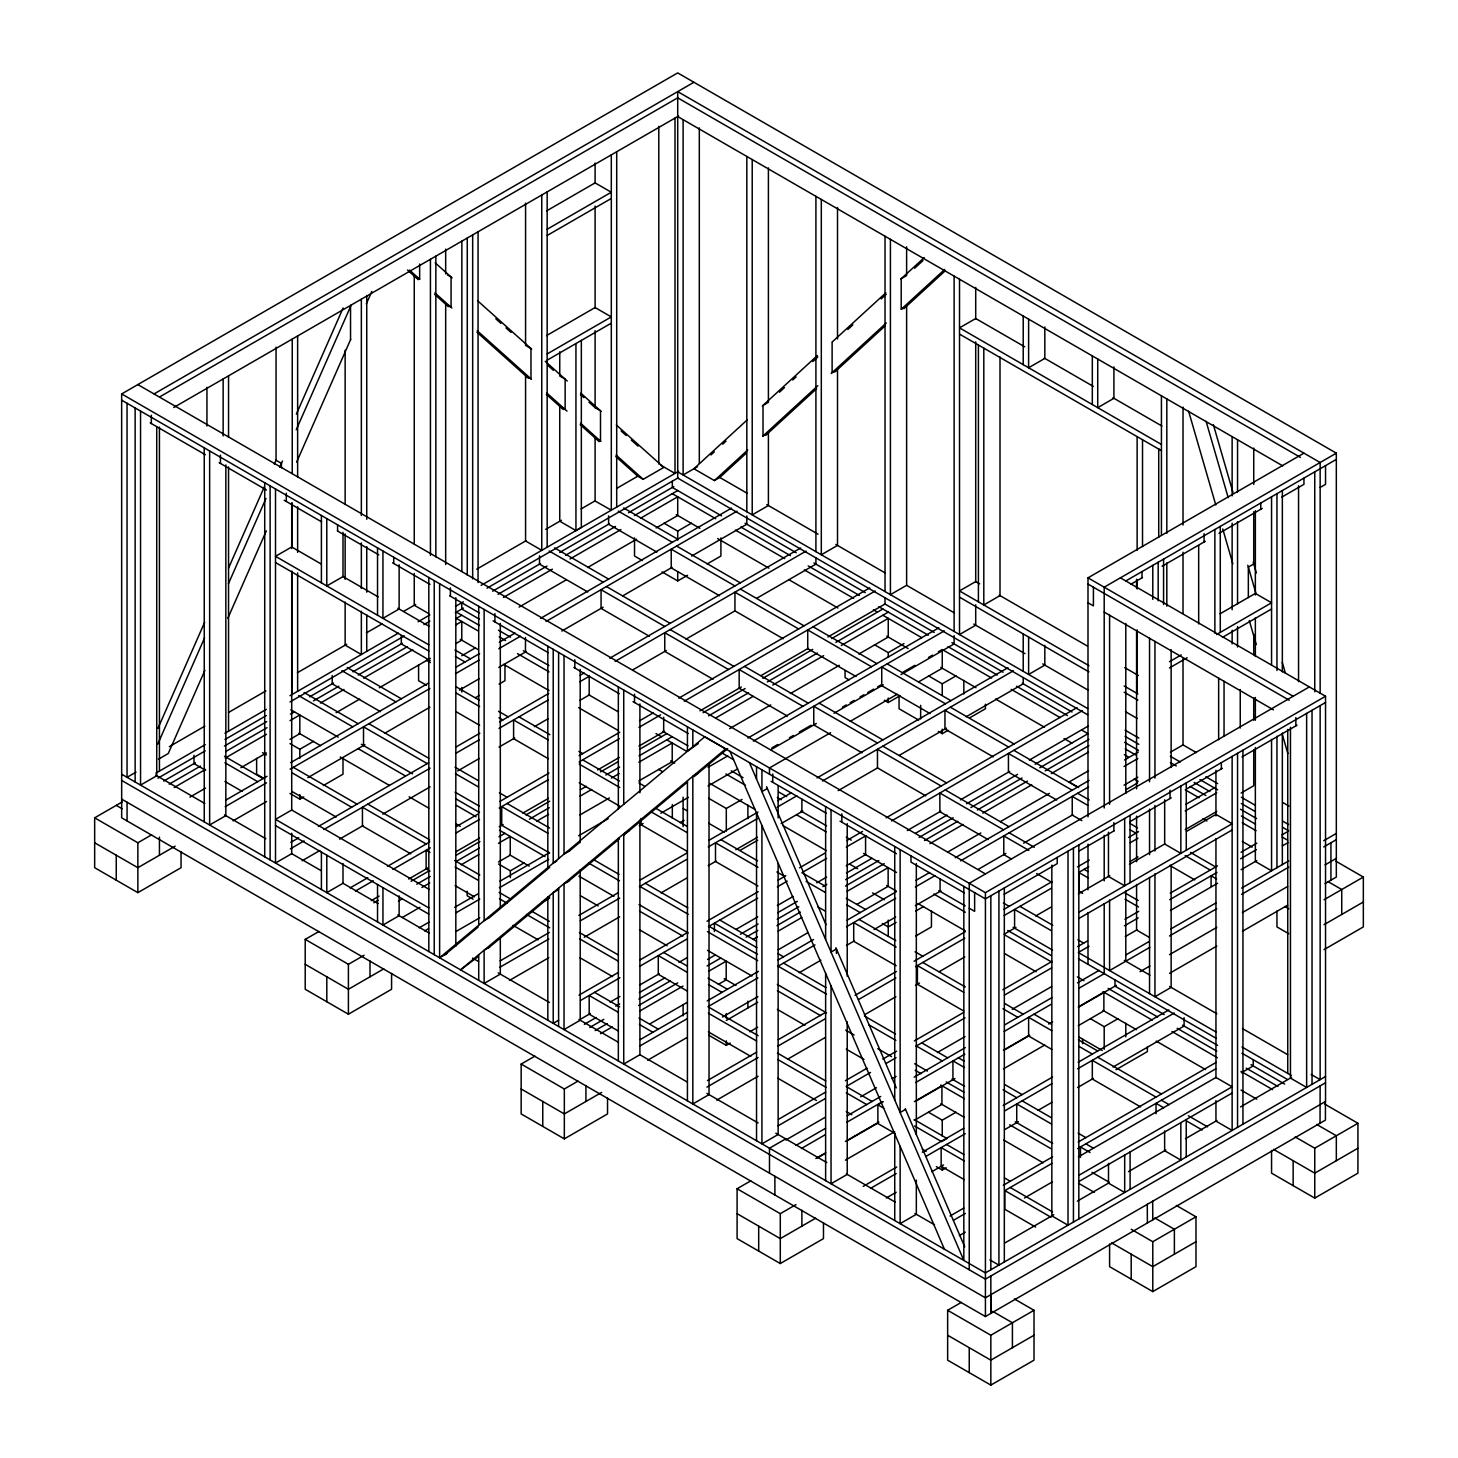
<?xml version="1.0" encoding="UTF-8"?>
<svg xmlns="http://www.w3.org/2000/svg" width="1458" height="1458" viewBox="0 0 1458 1458"><rect width="100%" height="100%" fill="white"/><g stroke="black" fill="none" stroke-linecap="round" stroke-linejoin="round"><path stroke-width="1.5" d="M157.92 728.417L204.667 622.274M228.505 568.164L264.262 486.99M274.341 464.1L276.182 459.944M296.357 414.145L343.104 308.002M157.81 744.036L204.576 637.875M228.414 583.765L265.994 498.436M279.754 467.216L282.506 460.965M296.247 429.746L351.269 304.868M204.922 670.279L168.253 753.531L158.448 759.181M227.831 618.247L266.34 530.821M296.612 462.131L350.704 339.349M366.286 303.957L371.79 291.472M747.316 419.795L693.917 468.747L714.384 480.575L719.778 477.459L746.478 452.982M762.334 406.017L817.409 355.533M832.427 341.773L885.844 292.803M900.862 279.043L924.226 257.629M710.994 454.932L714.329 451.871M722.676 444.216L726.011 441.154M779.429 392.202L784.422 387.609M792.769 379.955L796.104 376.893M812.799 361.602L817.81 357.01M847.845 329.472L852.857 324.879M881.233 298.872L886.227 294.279M914.603 268.272L922.95 260.618M714.384 480.575L747.754 449.975M762.771 436.197L817.847 385.714M831.206 373.467L886.282 322.983M901.299 309.224L944.693 269.438M765.705 435.341L816.571 388.721M834.814 372.009L885.006 325.991M903.905 308.659L945.094 270.915M698.236 743.598L687.429 751.235L687.429 726.813M445.018 954.662L478.169 927.033M488.63 918.321L549.666 867.437M568.857 851.454L579.318 842.724M478.169 956.557L460.546 969.862L725.701 748.865L704.743 736.819L439.623 957.778L439.623 583.747M488.63 947.846L549.684 896.962M566.725 882.746L619.45 838.806M623.732 835.234L687.483 782.108M694.172 776.531L727.615 748.665M1325.431 1101.41L1325.431 1120.109L985.426 1316.538L121.67 817.829L121.652 393.933L677.697 72.9L1336.33 453.165L1336.33 877.06L1325.03 883.584M154.038 393.933L693.917 82.268M159.943 396.758L678.134 97.577M173.739 407.493L678.59 116.02M546.513 210.936L595.101 182.888L611.303 192.237L547.169 229.252M547.169 235.485L611.303 198.47M546.513 335.613L595.101 307.547L611.303 316.915L547.169 353.929M547.169 360.162L611.303 323.147M169.365 746.642L204.831 726.157M228.469 712.506L265.903 690.91M297.432 672.703L346.694 644.272M366.395 632.881L382.16 623.787M403.83 611.266L415.658 604.45M476.73 569.185L525.992 540.754M545.693 529.382L561.458 520.269M581.159 508.897L594.955 500.932L611.303 510.191L611.303 154.876M616.625 488.43L638.294 475.909M136.05 772.12L127.046 777.314L127.046 403.283M615.768 456.5L637.784 476.201L643.178 479.317L663.773 467.435L616.351 424.989M559.744 351.815L559.744 376.018L565.139 379.135L565.139 409.443L559.744 406.326L559.744 521.217L575.946 530.566L581.341 527.45L581.341 340.443M155.842 773.159L205.268 744.619M224.933 733.265L266.34 709.353M289.996 695.703L398.344 633.136M418.063 621.764L429.873 614.93M481.104 585.369L678.59 471.335M157.974 778.153L205.268 750.852M224.969 739.479L266.34 715.586M289.996 701.936L404.267 635.961M423.968 624.589L429.873 621.163M455.497 606.382L463.371 601.826M487.008 588.175L678.134 477.841M697.507 466.669L683.109 474.98L683.109 119.665M181.047 851.837L181.047 867.71L137.854 892.642L94.661 867.71L94.661 817.829L122.162 801.973M163.77 781.051L195.445 762.771M224.441 746.04L266.686 721.637M309.625 696.851L333.554 683.037M352.927 671.846L402.39 643.288M455.279 612.761L463.352 608.095M492.676 591.164L540.481 563.572M559.708 552.454L609.353 523.805M628.507 512.742L673.778 486.608M169.164 784.167L200.475 766.106M225.698 751.526L267.014 727.688M290.488 714.128L294.425 711.869M313.47 700.861L338.839 686.208M358.212 675.036L407.292 646.696M455.917 618.629L461.767 615.24M498.035 594.317L546.987 566.05M565.558 555.316L615.531 526.466M634.43 515.567L677.715 490.562M174.176 787.52L205.578 769.387M225.225 758.051L266.45 734.249M289.996 720.653L299.819 714.985L299.819 733.684L289.996 739.352M320.432 703.084L343.979 689.488M363.607 678.152L412.687 649.812M455.88 624.881L461.767 621.472L461.767 640.171L455.88 643.579M503.429 597.434L552.382 569.167M570.005 558.979L620.926 529.582M640.499 518.283L677.715 496.795L677.715 515.512L656.173 527.942M189.886 797.143L205.578 788.085M240.916 767.692L266.45 752.948M336.124 712.707L359.689 699.111M379.317 687.775L430.365 658.305M519.084 607.093L566.087 579.956M587.629 567.508L636.581 539.241M94.661 817.829L137.854 842.779L151.596 834.833M289.996 743.598L299.819 749.266L313.561 741.338M461.767 655.754L475.508 647.826M663.973 523.149L677.715 531.095L691.457 523.149M225.68 800.169L267.033 776.294M290.652 762.662L428.433 683.109M455.989 667.199L479.609 653.567M499.292 642.194L515.057 633.1M540.645 618.338L731.57 508.095M225.188 806.693L266.522 782.818M290.142 769.186L429.891 688.504M455.479 673.724L479.117 660.091M498.8 648.719L520.451 636.217M546.039 621.454L736.964 511.211M175.16 846.169L137.854 867.71L94.661 842.779M233.061 820.854L266.522 801.536M307.857 777.661L364.937 744.71M384.62 733.338L429.891 707.203M459.434 690.163L479.117 678.79M498.8 667.418L526.356 651.507M561.786 631.059L603.12 607.184M622.803 595.83L672.01 567.417M691.693 556.045L746.824 524.224L746.824 515.913M289.996 793.462L299.819 799.13L303.738 796.87M323.366 785.534L342.994 774.198L342.994 758.342M475.508 697.689L479.445 695.43M499.073 684.094L504.96 680.704L504.96 664.83M662.005 571.882L677.715 580.958L687.538 575.29M707.166 563.954L720.908 556.027L720.908 537.893M290.853 842.341L298.726 837.785M318.409 826.431L428.652 762.789M456.208 746.879L479.828 733.228M499.511 721.874L548.718 693.461M580.211 675.273L584.148 672.995M609.736 658.232L800.679 547.989M290.342 848.866L304.121 840.901M323.804 829.547L430.11 768.166M455.698 753.403L479.317 739.753M499.001 728.399L548.208 699.986M579.701 681.797L589.542 676.111M615.13 661.349L806.074 551.106M302.152 860.749L319.867 850.506M339.55 839.152L363.17 825.52M382.871 814.147L430.11 786.864M457.666 770.954L479.317 758.47M499.001 747.097L514.747 738.003M534.43 726.649L548.208 718.685M579.701 700.496L589.542 694.828M632.845 669.823L666.324 650.505M686.007 639.133L735.215 610.72M756.866 598.217L815.915 564.118L815.915 557.885M350.12 887.904L367.835 877.68M387.518 866.325L429.746 841.94M456.409 826.54L478.06 814.038M499.711 801.536L548.919 773.123M579.099 755.7L619.796 732.226M639.479 720.853L653.257 712.889M678.845 698.127L869.77 587.884M355.515 891.02L373.23 880.796M392.913 869.442L430.31 847.845M455.898 833.065L479.518 819.432M499.201 808.06L548.408 779.647M579.099 761.933L619.286 738.75M638.969 727.378L660.62 714.876M684.239 701.243L875.183 591M371.261 900.643L379.135 896.087M408.659 879.046L428.342 867.674M455.898 851.764L479.518 838.131M499.201 826.777L503.138 824.499M522.821 813.127L548.408 798.364M597.634 769.952L619.286 757.449M638.969 746.077L664.556 731.315M699.986 710.848L741.32 686.991M761.003 675.619L808.242 648.336M827.925 636.982L885.024 604.013L885.024 597.78M391.582 973.397L391.582 989.271L348.407 1014.203L305.214 989.271L305.214 939.389L318.956 931.462M373.813 902.775L378.114 900.297M411.12 881.252L428.998 870.918M456.263 855.172L479.882 841.539M525.955 814.949L549.739 801.207M600.459 771.92L618.228 761.677M639.497 749.394L666.816 733.611M703.066 712.689L745.111 688.541M762.826 678.316L812.726 649.375M831.698 638.549L882.855 609.007M416.788 884.204L430.256 876.422M455.771 861.696L479.409 848.046M498.964 836.764L504.851 833.356M529.4 819.196L549.283 807.714M580.43 789.726L586.353 786.299M605.872 775.036L619.686 767.054M639.041 755.882L672.211 736.746M708.57 715.86L748.555 692.787M767.327 681.943L817.428 653.02M835.853 642.377L888.25 612.123M398.362 901.08L402.28 898.821M421.909 887.485L429.764 882.947M461.165 864.813L478.844 854.607M498.472 843.271L510.245 836.473L510.245 855.172L498.472 861.97M536.744 821.182L548.536 814.366M579.938 796.232L591.711 789.434M611.358 778.098L619.194 773.578M638.841 762.242L672.211 742.979L672.211 761.677L638.841 780.941M715.933 717.846L753.13 696.377M772.722 685.06L823.642 655.663M841.266 645.493L888.25 618.356L888.25 637.055L858.89 654.022M402.28 917.519L419.94 907.313M579.938 814.949L609.389 797.945M729.638 728.635L770.753 704.907M790.345 693.589L839.298 665.322M305.214 939.389L348.407 964.321L364.099 955.263M498.581 864.029L510.355 870.827L524.096 862.881M874.508 644.709L888.25 652.637L903.96 643.579M419.211 927.798L429.053 922.13M454.641 907.35L478.26 893.718M499.912 881.215L549.137 852.802M578.662 835.762L608.186 818.703M747.936 738.021L938.879 627.778M424.606 930.933L428.543 928.655M456.099 912.744L479.737 899.112M499.42 887.74L548.627 859.327M698.236 773.159L692.823 776.276L692.823 1103.961L709.025 1094.612L709.025 764.338M708.059 767.273L727.742 755.9M753.349 741.138L944.274 630.895M569.422 850.98L564.027 854.096L564.027 655.571M556.828 861.022L553.22 863.1L553.22 649.339M383.746 968.859L348.407 989.271L305.214 964.321M771.865 747.899L777.752 744.491M789.489 737.712L793.407 735.452M799.294 732.062L811.031 725.282M842.378 707.185L846.278 704.925M850.196 702.665L854.115 700.405M860.001 697.015L863.92 694.755M867.82 692.495L873.707 689.105M877.625 686.846L881.543 684.586M903.085 672.138L914.822 665.358M928.527 657.449L932.446 655.189M938.332 651.781L942.251 649.521L942.251 668.238L918.74 681.797M629.127 830.75L623.732 833.867L623.732 1064.067L639.916 1054.717L687.21 1082.018M456.099 931.443L479.737 917.811M639.169 825.757L643.106 823.478M660.82 813.254L688.376 797.344M708.059 785.971L737.584 768.931M771.063 749.612L816.334 723.478M834.049 713.235L883.256 684.823M900.971 674.598L954.115 643.926L954.115 635.597M487.719 918.613L484.129 920.691L484.129 609.444M1087.996 816.881L1087.996 577.842L1303.944 453.165M569.422 880.504L564.027 883.621L564.027 1029.585L580.211 1020.235L580.211 869.916M441.428 956.74L446.822 953.623M558.614 889.508L553.22 892.624L553.22 1023.352L558.614 1020.235M830.623 732.681L769.478 767.947L769.496 774.198M850.196 721.364L897.199 694.227M541.775 902.557L549.63 898.019M680.175 822.658L684.094 820.38M884.332 700.241L888.25 702.519L900.042 695.721M1336.33 453.165L1104.198 587.191L1104.198 808.005M708.624 798.291L726.303 808.479L742.013 799.421M928.509 675.874L942.251 683.82L955.992 675.874M489.524 947.099L484.129 950.215L484.129 983.457L500.313 974.108L500.313 937.676M1125.795 580.958L1336.33 459.398M767.327 788.505L761.933 791.621L761.933 769.824M1130.697 584.348L1142.489 577.55M1162.117 566.214L1205.292 541.283M1219.034 533.355L1262.227 508.423M1281.855 497.087L1303.452 484.621M500.13 960.877L549.338 932.464M578.862 915.424L618.228 892.697M639.88 880.195L687.119 852.912M708.788 840.428L757.996 812.015M777.679 800.642L791.457 792.696M817.045 777.916L1007.988 667.673M1320.146 487.446L1325.541 484.329L1325.541 465.631M499.62 967.401L548.828 939.007M580.32 920.818L619.686 898.092M639.369 886.719L686.627 859.455M708.278 846.952L757.486 818.539M777.169 807.167L796.852 795.813M822.44 781.032L1013.383 670.789M509.462 980.432L548.828 957.706M584.257 937.239L619.686 916.79M661.039 892.916L686.627 878.153M708.278 865.651L716.151 861.095M735.834 849.741L757.486 837.238M781.105 823.606L802.757 811.104M838.186 790.637L877.552 767.91L925.721 795.831M899.203 755.408L946.461 728.143M966.144 716.771L1023.224 683.82L1023.224 677.587M740.044 850.415L757.704 840.227M938.314 731.424L942.251 733.684L948.137 730.276M969.734 717.81L985.426 708.752L985.426 704.214M1220.018 613.818L1255.356 593.424L1271.558 602.774L1216.592 634.503M579.063 995.103L618.447 972.377M640.098 959.874L687.338 932.591M707.021 921.219L758.196 891.676M777.879 880.322L785.753 875.766M799.531 867.82L825.119 853.039M846.77 840.537L862.516 831.443M886.136 817.81L1077.079 707.567M580.539 1000.48L619.905 977.753M639.588 966.399L686.827 939.116M708.479 926.614L757.686 898.201M777.369 886.847L787.211 881.161M802.957 872.066L826.577 858.434M846.278 847.062L865.961 835.707M891.549 820.927L1082.474 710.684M1169.48 661.713L1181.253 654.915M1169.48 667.946L1187.14 657.74M1222.478 637.346L1271.558 609.007M580.539 1019.197L590.381 1013.51M610.064 1002.138L619.905 996.452M639.588 985.098L659.271 973.725M678.954 962.371L686.827 957.815M736.035 929.402L757.686 916.9M777.369 905.546L793.116 896.451M816.735 882.819L826.577 877.133M846.278 865.76L865.961 854.406M907.295 830.531L940.756 811.213M960.439 799.859L1009.647 771.446M1029.33 760.074L1088.379 725.975M584.366 1024.336L596.14 1017.538M615.768 1006.202L619.686 1003.942M639.333 992.606L664.848 977.862M740.427 934.232L758.087 924.026M777.715 912.69L797.362 901.354M822.877 886.628L826.795 884.368M846.442 873.032L871.957 858.288M915.679 833.174L947.007 815.095M966.581 803.777L1017.502 774.38M1035.125 764.211L1087.996 733.684M607.53 1098.074L607.53 1113.93L564.337 1138.862L521.162 1113.93L521.162 1064.067L534.904 1056.139M589.761 1027.453L603.849 1019.324M638.841 999.113L670.388 980.906M707.549 959.455L715.404 954.917M746.168 937.148L757.868 930.386M777.242 919.214L798.838 906.73M845.676 879.703L878.846 860.548M919.105 837.421L953.186 817.756M970.9 807.532L1022.058 777.989M1039.773 767.765L1088.962 739.37M595.156 1030.569L607.293 1023.571M638.604 1005.491L677.733 982.892M707.057 965.961L720.799 958.034M753.185 939.335L757.413 936.893M776.932 925.63L800.333 912.107M845.458 886.063L884.241 863.665M924.5 840.537L957.797 821.31M977.37 810.01L1027.453 781.105M1045.167 770.881L1088.998 745.567M600.55 1033.686L612.324 1026.888M639.807 1011.014L683 986.082M708.533 971.356L726.193 961.15L726.193 979.849L718.338 984.387M778.207 931.115L801.772 917.519M846.916 891.439L888.141 867.638L888.141 886.336L856.739 904.47M929.894 843.653L963.191 824.426M982.765 813.127L1031.735 784.86M1051.309 773.542L1088.525 752.073M649.63 1024.045L686.937 1002.521M778.207 949.814L807.659 932.81M947.518 852.183L980.815 832.955M1000.388 821.656L1049.359 793.389M1068.933 782.071L1088.525 770.772M640.299 1039.536L687.538 1012.271M707.221 1000.899L758.397 971.356M778.08 959.984L813.528 939.535M846.989 920.217L896.196 891.804M915.879 880.432L929.657 872.485M955.245 857.705L1089.108 780.431M1124.537 759.964L1138.315 752.018M521.162 1064.067L564.337 1088.998L578.079 1081.071M639.789 1046.06L687.028 1018.796M708.679 1006.293L757.905 977.881M777.588 966.508L814.986 944.912M846.478 926.741L895.686 898.328M915.369 886.956L935.052 875.602M960.64 860.821L1088.597 786.956M1124.027 766.489L1137.805 758.543M1170.428 752.182L1183.021 744.91L1183.021 658.761M647.662 1060.221L687.028 1037.495M722.457 1017.028L757.905 996.579M799.239 972.705L820.89 960.202M846.478 945.44L854.352 940.884M874.035 929.53L895.686 917.027M915.369 905.655L940.957 890.893M978.354 869.296L1005.911 853.386M1023.625 843.161L1072.851 814.749M1124.027 785.188L1137.805 777.242M601.644 1092.407L564.337 1113.93L521.162 1088.998M726.303 1020.436L757.704 1002.302M896.105 922.385L888.25 926.923L882.363 923.534M915.733 911.05L923.588 906.53M1125.795 789.78L1137.568 782.982M1309.339 686.918L969.242 883.293L969.242 1269.772M121.652 393.933L985.426 892.642L1325.541 696.268L1325.541 1101.464L985.426 1297.82L121.67 799.13M708.624 1035.162L726.303 1045.368L730.221 1043.108M749.849 1031.772L757.704 1027.234M915.733 936L931.443 926.923L931.443 911.068M1325.541 702.501L985.426 898.875L121.652 400.166M1004.125 894.319L1057.196 863.665L1057.232 857.413M1078.829 851.18L1114.222 830.75M1129.95 821.674L1171.23 797.836M1186.958 788.76L1222.351 768.33M1241.997 756.975L1297.055 725.191M707.44 1080.578L756.647 1052.166M778.299 1039.663L825.538 1012.381M855.062 995.34L896.397 971.465M914.111 961.241L965.287 931.698M1003.778 909.464L1051.911 881.689M1077.498 866.909L1089.308 860.092M1128.674 837.366L1138.516 831.68M1185.755 804.415L1215.279 787.356M706.93 1087.103L758.105 1057.542M777.788 1046.188L825.028 1018.905M858.489 999.587L895.886 977.99M915.569 966.636L964.795 938.223M1004.161 915.496L1051.4 888.214M1082.583 893.371L1078.72 891.148L1078.72 872.449L1088.798 866.617M1130.132 842.76L1138.005 838.204M1185.245 810.94L1216.756 792.751M1241.141 793.006L1253.734 785.734L1253.734 749.612M716.771 1100.116L758.105 1076.241M787.63 1059.201L825.028 1037.604M864.394 1014.877L895.886 996.689M915.569 985.335L919.506 983.056M939.207 971.702L964.795 956.922M1004.161 934.195L1015.971 927.379M1035.654 916.007L1051.4 906.912M1130.132 861.459L1138.005 856.921M1185.245 829.638L1216.756 811.45M1078.355 893.845L1109.811 875.693M1129.458 864.339L1164.851 843.909M1186.466 831.424L1215.954 814.402L1232.138 823.752L1078.829 912.271M1078.829 918.504L1232.138 829.985M778.499 1119.325L825.738 1092.06M845.421 1080.688L867.073 1068.185M882.819 1059.091L896.615 1051.145M914.33 1040.921L963.538 1012.508M1002.904 989.782L1052.111 961.369M1077.699 946.588L1087.54 940.902M1124.938 919.305L1138.716 911.359M1170.209 893.171L1217.466 865.906M1241.086 852.256L1256.832 843.161M777.989 1125.849L825.228 1098.585M846.898 1086.082L870.517 1072.45M886.264 1063.356L896.105 1057.67M915.788 1046.297L964.996 1017.884M1004.362 995.158L1051.601 967.893M1079.157 951.983L1088.998 946.297M1124.446 925.83L1138.224 917.884M1169.717 899.695L1216.956 872.431M1240.576 858.78L1256.322 849.704M1281.91 834.924L1287.815 831.516M1125.303 936.565L1137.076 929.767M1170.446 910.485L1217.576 883.293M1241.122 869.697L1256.832 860.621M1282.347 845.895L1288.234 842.487M785.68 1138.862L769.478 1148.211L769.496 1173.161M785.862 1140.01L825.228 1117.284M860.676 1096.817L876.422 1087.741M892.168 1078.647L896.105 1076.369M937.439 1052.512L964.996 1036.602M1012.235 1009.319L1051.601 986.592M796.032 1145.368L825.556 1128.31M847.207 1115.807L880.668 1096.489M914.148 1077.17L965.324 1047.628M1004.69 1024.901L1051.929 997.618M1077.517 982.856L1099.168 970.354M1125.795 954.972L1149.36 941.376M1170.938 928.91L1216.1 902.848M1241.615 888.104L1288.726 860.913M1323.736 840.701L1336.33 833.429M801.426 1148.485L825.046 1134.834M846.697 1122.332L882.145 1101.884M915.606 1082.565L964.813 1054.152M1004.179 1031.426L1051.418 1004.143M1078.975 988.232L1104.563 973.47M1149.852 947.317L1109.593 970.554L1109.593 899.951M1169.535 935.963L1216.774 908.68M1241.615 894.337L1288.726 867.145M1323.736 846.934L1336.33 839.662M895.267 1133.559L877.88 1123.535L877.88 1104.836L883.275 1101.701M823.478 1222.733L823.478 1238.607L780.285 1263.539L737.092 1238.607L737.092 1188.744L750.834 1180.798M815.86 1158.472L825.702 1152.786M845.403 1141.414L878.882 1122.095M914.348 1101.61L941.923 1085.7L941.923 1104.399L914.348 1120.327M1003.414 1050.197L1029.02 1035.399M1048.721 1024.026L1052.658 1021.766M1078.264 1006.968L1103.87 992.187L1103.87 1010.886L1078.264 1025.685M817.173 1158.089L825.046 1153.551M846.697 1141.049L878.208 1122.86M915.606 1101.264L954.972 1078.537M1004.179 1050.125L1029.767 1035.344M1078.975 1006.931L1116.372 985.353M1140.01 971.702L1149.906 965.98M1169.535 954.662L1216.81 927.361M1242.362 912.617L1287.651 886.464M1325.03 864.886L1336.33 858.361M905.527 1109.392L900.133 1112.509L900.133 849.631M845.403 1160.131L894.647 1131.7M1003.414 1068.896L1044.785 1045.003M1169.589 973.324L1216.81 946.06M1242.398 931.298L1287.651 905.163M737.092 1188.744L780.285 1213.676L795.995 1204.6M928.509 1112.235L942.251 1120.163L955.992 1112.235M1090.456 1018.723L1104.198 1026.669L1117.94 1018.723M1324.064 899.732L1363.339 877.06L1363.339 926.923L1324.064 949.595M863.191 1186.375L896.706 1167.02M922.349 1152.221L963.756 1128.31M1003.195 1105.547L1052.494 1077.079M1078.136 1062.281L1168.842 1009.92M815.623 1218.214L780.285 1238.607L737.092 1213.676M1324.064 924.664L1363.339 901.992M870.554 1188.361L896.196 1173.562M925.775 1156.486L965.214 1133.704M1004.653 1110.941L1051.983 1083.622M1077.608 1068.823L1174.237 1013.037M886.336 1197.947L896.196 1192.261M931.698 1171.758L943.526 1164.942M1004.653 1129.64L1018.449 1121.676M1038.169 1110.285L1051.983 1102.321M1077.608 1087.522L1093.391 1078.41M1113.11 1067.019L1184.096 1026.049L1184.096 1017.72M936.346 1166.637L942.251 1170.045L946.169 1167.767M1115.971 1069.735L1147.391 1051.601L1147.391 1047.063M950.033 1216.027L963.847 1208.062M1003.286 1185.281L1052.585 1156.832M1078.209 1142.033L1216.245 1062.335M953.459 1220.291L965.305 1213.457M1004.744 1190.676L1052.056 1163.356M1077.699 1148.558L1215.735 1068.86M1078.355 1156.905L1215.954 1077.462L1232.138 1086.811L1078.829 1175.33M959.382 1235.564L965.305 1232.156M1024.464 1198.002L1052.056 1182.055M1241.359 1072.76L1253.206 1065.944L1253.206 1059.711M1078.829 1181.563L1232.138 1093.044M1004.617 1243.109L1053.77 1214.733M1077.371 1201.119L1108.809 1182.948M1128.474 1171.612L1165.835 1150.034M1185.482 1138.698L1216.938 1120.528M1240.539 1106.914L1291.642 1077.389M1325.541 1076.533L985.426 1272.889L121.652 774.198M1325.541 1082.765L985.426 1279.122L121.652 780.431M1014.385 1298.969L1034.014 1310.286L1034.014 1360.168L990.839 1385.1L947.645 1360.168L947.645 1310.286L961.387 1302.359M947.645 1310.286L990.839 1335.236L1034.014 1310.286M1131.189 1229.258L1152.786 1241.724L1195.979 1216.792L1195.979 1266.656L1152.786 1291.588L1109.593 1266.656L1109.593 1243.984M1295.105 1136.894L1314.752 1148.211L1357.927 1123.28L1357.927 1173.161L1314.752 1198.093L1271.558 1173.161L1271.558 1150.49M1034.014 1335.236L990.839 1360.168L947.645 1335.236M1195.979 1241.724L1152.786 1266.656L1111.561 1242.854M1357.927 1148.23L1314.752 1173.161L1273.527 1149.36M677.715 97.85L1300.427 457.375M677.715 116.549L1282.694 465.831M1024.719 346.804L975.712 318.518L959.51 327.868L1161.425 444.435M1044.329 358.121L1093.336 386.425M1112.928 397.742L1161.935 426.028M959.51 334.101L1161.425 450.668M1120.4 577.842L1325.541 696.268M1087.996 577.842L1293.155 696.268M1087.996 584.075L1289.218 700.241M1087.996 602.774L1093.409 605.89L1093.409 587.191M1104.198 612.123L1273.472 709.846M447.46 274.924L451.069 277.002L451.069 307.31L445.674 304.193L445.674 564.483M979.63 583.838L975.712 581.578L959.51 590.927L1088.889 665.632M999.24 595.156L1087.449 646.094M1124.701 667.6L1138.406 675.51M419.649 264.026L419.649 279.189L414.254 276.072L414.254 543.962M1124.173 685.989L1137.896 693.917M959.51 597.16L1088.889 671.865M1124.173 692.222L1137.896 700.15M719.523 477.313L747.116 493.241M766.817 504.614L818.066 534.193M835.798 544.435L885.061 572.885M906.73 585.387L954.042 612.706M973.744 624.079L1024.974 653.658M1042.707 663.9L1088.033 690.071M1125.485 711.686L1137.295 718.502M1182.62 744.673L1196.417 752.638M1283.131 802.702L1289.036 806.11M677.715 471.863L1087.613 708.515M1125.047 730.13L1138.844 738.094M1170.373 756.301L1180.233 761.987M1205.839 776.786L1217.667 783.602M1241.323 797.253L1255.119 805.217M1282.694 821.146L1288.617 824.572M660.602 465.102L674.999 473.413L674.999 118.098M1087.613 714.748L677.715 478.096L677.715 91.617L1320.146 462.514L1320.146 693.17M1125.047 736.363L1138.844 744.327M1170.373 762.534L1176.278 765.942M1199.934 779.611L1217.667 789.835M1241.323 803.504L1255.119 811.468M1282.694 827.379L1288.617 830.805M1335.838 861.186L1363.339 877.06M745.074 523.222L796.214 552.746M813.91 562.97L865.287 592.622M884.459 603.703L934.195 632.426M951.928 642.65L1003.122 672.211M1022.295 683.273L1072.031 711.996M1124.555 742.304L1138.479 750.36M1194.12 782.472L1209.867 791.566M1240.521 809.263L1256.614 818.558M1282.038 836.983L1287.596 840.191M721.546 515.877L672.32 487.446L672.32 481.213M740.81 526.994L790.455 555.662M808.188 565.886L859.382 595.447M878.809 606.674L928.29 635.232M947.992 646.605L997.217 675.036M1016.609 686.226L1067.493 715.605M1125.211 748.92L1135.636 754.952M1190.184 786.445L1205.93 795.539M1241.378 816.006L1255.538 824.171M672.32 493.679L715.696 518.72M735.397 530.111L784.696 558.56M804.415 569.95L853.695 598.4M873.415 609.79L877.351 612.068M882.855 615.24L921.729 637.693M942.706 649.794L991.64 678.043M1011.214 689.342L1060.13 717.591M1081.654 730.021L1087.54 733.41M1124.337 754.661L1128.273 756.939M1185.281 789.835L1199.041 797.781M1242.289 822.749L1256.049 830.696M1328.001 881.598L1341.743 889.526L1341.743 914.458M676.257 514.656L699.913 528.325M717.664 538.567L768.913 568.164M788.632 579.537L837.931 608.004M886.737 636.18L908.115 648.537M940.756 667.363L975.985 687.702M995.559 699.002L1044.475 727.25M1064.048 738.55L1071.867 743.07M1134.16 779.028L1138.097 781.306M1202.959 818.758L1206.896 821.018M1242.289 841.448L1252.112 847.134M623.659 507.985L677.715 539.187M887.138 663.882L950.853 700.66M618.265 511.102L672.32 542.303M676.64 546.057L740.336 582.836M813.127 626.831L876.841 663.609M945.458 703.777L881.744 666.999L881.744 685.697L930.004 713.563M950.343 707.185L1014.039 743.963M734.941 585.952L671.227 549.174L671.227 567.873L719.487 595.721M740.336 589.068L804.032 625.846M871.428 666.725L807.732 629.947L807.732 648.646L855.992 676.512M1008.644 747.079L944.948 710.301L944.948 729L993.208 756.866M1068.86 781.852L1078.683 787.52M1284.808 906.53L1288.726 908.79M1013.82 750.323L1077.535 787.101M1190.53 852.474L1215.626 866.963M798.638 628.963L734.941 592.185L734.941 610.884L783.201 638.75M1072.14 790.218L1008.426 753.44L1008.426 772.139L1056.685 800.005M1077.644 793.28L1089.217 799.968M1129.768 823.369L1137.477 827.834M1185.135 855.591L1210.231 870.08M656.865 552.09L608.606 524.224L608.606 515.913M1216.646 879.01L1211.088 875.802L1211.088 886.191M1087.686 805.308L1072.231 796.396L1072.231 815.095L1081.891 820.672M1130.15 829.821L1135.946 833.174M642.377 560.565L634.522 556.027L634.522 537.893M848.993 679.847L845.075 677.587L845.075 670.771M918.686 720.088L899.057 708.752L899.057 695.156M1288.726 933.721L1276.953 926.923L1276.953 911.068M1169.68 865.378L1194.776 879.867M554.569 547.88L608.606 579.081M819.159 703.139L882.855 739.917M549.156 550.996L603.211 582.198M606.455 586.572L670.151 623.35M744.564 666.415L808.279 703.193M877.461 743.033L813.764 706.255L813.764 724.954L862.024 752.82M882.855 746.15L946.57 782.928M664.757 626.466L601.061 589.688L601.061 608.387L649.32 636.253M670.151 629.583L733.866 666.361M802.884 706.31L739.17 669.532L739.17 688.231L787.429 716.097M941.157 786.044L877.461 749.266L877.461 767.965M1084.114 869.332L1087.978 871.556M1124.647 892.733L1138.169 900.534M945.258 789.908L1008.972 826.686M728.453 669.477L664.757 632.699L664.757 651.398L713.017 679.264M1078.72 872.449L1088.379 878.008M1125.047 899.185L1138.552 906.985M1009.191 832.791L1034.287 847.28M1003.578 829.802L939.863 793.024L939.863 811.723L988.123 839.589M587.774 591.984L539.515 564.118L539.515 555.808M1028.874 850.397L1003.778 835.908L1003.778 854.607L1011.506 859.072M1149.196 937.312L1136.584 930.04L1136.584 884.496M1036.602 873.561L1052.038 882.473M137.836 384.584L985.426 873.925M1124.337 960.366L1149.925 975.147M1169.608 986.501L1216.847 1013.766M1242.416 1028.546L1287.687 1054.681M1019.98 906.347L1052.804 925.301M1077.899 939.79L1083.677 943.126M1311.143 1074.455L1320.146 1079.649L1320.146 705.617M1003.396 903.012L1009.191 906.347M1051.254 930.641L1014.586 909.464L1014.586 928.181M1078.282 952.475L1087.54 957.833M1087.996 958.088L1216.391 1032.209M1241.979 1046.99L1291.351 1075.494M150.174 422.875L205.359 454.732M219.156 462.696L266.45 489.997M284.182 500.24L321.617 521.855M337.381 530.949L378.77 554.842M392.567 562.806L430.001 584.421M449.702 595.812L479.263 612.87M493.059 620.835L548.244 652.692M573.869 667.491L619.213 693.68M633.027 701.644L688.231 733.52M721.746 752.857L733.574 759.691M771.045 781.324L826.249 813.199M840.045 821.164L896.47 853.75M964.267 892.879L911.031 862.152L910.94 855.864M1078.446 958.799L1216.391 1038.442M1241.979 1053.223L1287.25 1079.357M1324.557 1104.016L1357.927 1123.28M479.5 619.249L461.767 609.007L461.767 602.774M498.454 630.184L510.537 637.164M778.663 791.967L786.664 796.578M1013.11 927.324L1052.494 950.051M1114.896 986.082L1164.195 1014.549M1182.584 1025.174L1217.576 1045.368M1251 1064.668L1284.644 1084.078M456.372 612.123L479.518 625.482M499.237 636.873L505.598 640.554M523.313 650.778L548.919 665.559M662.861 731.351L687.957 745.822M731.242 770.826L743.051 777.643M777.333 797.435L781.269 799.695M800.971 811.067L826.558 825.848M846.241 837.22L851.272 840.118M938.788 890.656L965.178 905.874M969.242 908.225L974.637 911.341L974.637 892.642M1007.715 930.441L1051.309 955.61M1108.153 988.415L1157.652 1017.01M1177.189 1028.291L1216.829 1051.163M1246.226 1068.149L1277.973 1086.483M456.372 618.356L478.06 630.877M517.499 653.64L549.028 671.865M588.467 694.628L618.137 711.759M656.009 733.611L661.403 736.746M666.816 739.862L686.481 751.216M725.847 773.943L745.512 785.297M796.669 814.84L826.194 831.88M863.573 853.459L896.506 872.467M933.867 894.027L965.305 912.198M1004.617 934.888L1051.801 962.134M1077.353 976.878L1083.987 980.705M1102.941 991.659L1152.257 1020.126M1171.977 1031.517L1217.357 1057.706M1241.013 1071.375L1272.579 1089.6M1316.702 1124.428L1336.33 1135.746L1336.33 1160.696M428.652 613.563L414.254 605.252L414.254 573.468M460.309 639.333L478.06 649.575M503.684 664.374L549.028 690.563M578.607 707.64L618.028 730.403M670.753 760.821L674.671 763.099M710.101 783.547L755.353 809.682M782.91 825.574L826.194 850.579M849.814 864.211L857.668 868.749M886.683 885.498L896.506 891.166M918.139 903.65L965.305 930.897M1004.617 953.587L1036.073 971.757M1102.941 1010.358L1136.475 1029.713M1156.194 1041.103L1205.511 1069.571M1241.013 1090.074L1256.796 1099.186M321.179 563.991L291.709 546.969L275.507 556.318L428.816 644.837M342.812 576.475L378.187 596.905M397.852 608.259L429.29 626.411M454.969 649.958L470.405 658.87M658.579 769.387L662.497 771.646M872.558 892.916L884.332 899.732M455.352 656.428L465.011 661.987M275.507 562.551L428.816 651.07M801.882 872.686L825.046 886.063M846.278 898.328L865.578 909.464M430.256 660.638L401.315 643.926L401.315 635.597M426.429 660.292L430.365 662.57M638.95 782.982L644.837 786.391M683.109 808.479L687.046 810.757M708.624 823.223L724.334 832.281M1078.683 1036.857L1102.23 1050.471M806.128 881.379L825.447 892.533M846.679 904.78L860.184 912.58M518.993 716.844L549.885 734.686M578.844 751.399L582.708 753.622M1034.014 1014.203L1051.382 1024.227M1078.41 1039.827L1097.71 1050.981M456.081 686.754L479.245 700.132M498.545 711.285L508.204 716.844M548.354 740.026L513.599 719.96L513.599 738.677L548.354 758.725M582.708 759.855L619.377 781.032M720.908 839.662L757.577 860.821M776.877 871.975L784.604 876.44M859.108 919.451L895.777 940.629M915.095 951.764L922.805 956.229M1004.708 1003.505L1023.224 1014.203M1051.783 1030.697L1028.619 1017.32L1028.619 1036.018L1051.783 1049.395M1078.811 1046.297L1092.315 1054.098M1097.728 1057.214L1161.425 1093.992M456.463 693.224L479.627 706.601M498.946 717.737L502.81 719.96M579.227 764.101L619.778 787.502M656.045 808.443L686.937 826.285M757.978 867.291L715.495 842.779L715.495 861.478L757.978 885.99M896.178 947.08L853.714 922.568L853.714 941.267L896.178 965.779M922.805 962.462L965.269 986.975M1003.013 1008.772L1017.83 1017.32M1156.03 1097.109L1092.315 1060.331L1092.315 1079.029L1140.575 1106.895M1161.425 1100.225L1169.116 1104.654M1188.343 1115.771L1207.589 1126.87M817.719 906.767L825.447 911.232M650.651 811.559L687.338 832.737M963.738 992.315L917.41 965.579L917.41 984.278L963.738 1011.032M1163.721 1107.77L1156.03 1103.341L1156.03 1113.73M1186.794 1121.111L1202.176 1129.986M426.429 685.224L418.592 680.704L418.592 664.83M456.463 711.923L479.627 725.3M579.227 782.8L619.778 806.201M687.338 851.436L641.01 824.699L641.01 818.467M347.259 667.564L401.315 698.765M341.865 670.68L395.902 701.881M380.465 711.668L332.205 683.82L332.205 675.51M455.005 767.181L478.169 780.54M499.401 792.806L507.111 797.271M719.815 920.071L756.502 941.248M777.734 953.496L783.529 956.849M958.325 1057.761L964.121 1061.114M1004.653 1084.515L1022.04 1094.557M368.91 723.715L428.761 758.251M455.388 773.633L478.552 787.01M507.111 803.504L549.593 828.016M645.329 883.293L687.793 907.805M756.884 947.7L714.42 923.187L714.42 931.498M783.529 963.082L825.993 987.595M921.729 1042.871L947.645 1057.834M964.522 1067.566L952.931 1060.877L952.931 1079.594M1003.122 1089.855L1016.627 1097.674M1022.149 1100.845L1051.09 1117.557M1078.118 1133.158L1085.845 1137.623M304.066 692.495L358.121 723.715M427.212 763.609L363.516 726.831L363.516 745.53M548.044 833.356L501.716 806.62L501.716 825.319M593.989 859.892L619.085 874.381M639.916 886.409L688.176 914.275M709.025 926.304L757.285 954.17M778.135 966.198L826.394 994.064M864.594 1016.117L895.485 1033.959M916.335 1045.987L942.251 1060.95M1051.491 1124.027L1016.736 1103.961L1016.736 1122.66M1085.845 1143.856L1093.536 1148.303M298.671 695.612L352.727 726.831M588.595 863.008L619.468 880.832M707.495 931.644L757.686 960.622M868.859 1024.81L895.886 1040.411M1090.055 1152.531L1080.451 1146.972L1080.451 1157.36M1176.351 1205.456L1195.979 1216.792M455.042 792.131L479.354 806.165M952.001 1079.048L964.522 1086.283M361.365 744.291L412.559 773.834M455.57 798.674L479.518 812.489M500.914 824.845L549.611 852.966M639.005 904.58L688.231 932.992M777.351 984.46L826.54 1012.854M914.676 1063.739L927.434 1071.101M946.187 1081.927L963.938 1092.17M1015.187 1121.767L1052.64 1143.4M290.816 709.791L338.238 737.165M357.939 748.537L405.196 775.82M456.39 805.381L476.073 816.753M499.456 830.24L545 856.539M578.935 876.13L613.909 896.324M639.515 911.104L682.836 936.109M707.495 950.343L751.891 975.985M777.351 990.675L820.672 1015.697M845.695 1030.132L854.151 1035.016M877.771 1048.667L891.549 1056.613M915.187 1070.263L921.091 1073.671M940.775 1085.044L964.394 1098.676M1009.647 1124.792L1050.963 1148.649M1091.987 1172.341L1109.301 1182.329M1154.754 1217.922L1174.383 1229.258L1174.383 1254.19M298.872 733.137L320.523 745.639M340.206 757.012L389.432 785.425M409.133 796.797L428.816 808.169M456.39 824.08L460.327 826.358M509.553 854.771L529.254 866.143M580.448 895.704L598.163 905.928M639.515 929.803L667.09 945.713M724.189 978.683L735.998 985.517M777.351 1009.392L804.907 1025.302M846.26 1049.177L863.993 1059.401M940.775 1103.742L964.394 1117.375M1003.742 1140.101L1043.108 1162.81M1078.519 1183.258L1094.265 1192.352M663.682 952.475L686.846 965.852M708.078 978.118L727.378 989.253M687.228 972.322L658.287 955.591L658.287 974.309L687.228 991.021M708.46 984.569L721.983 992.369M367.835 804.123L429.618 839.79M914.166 1119.544L946.989 1138.498L941.595 1141.614L914.567 1125.995M293.331 767.345L357.046 804.123M426.137 844.018L362.441 807.24L362.441 825.939L410.7 853.805M454.696 860.512L479.791 875M579.391 932.5L618.01 954.79M707.95 1006.713L758.142 1035.69M846.15 1086.502L872.066 1101.464M877.88 1104.836L883.676 1108.171M946.57 1144.475L963.938 1154.517M1004.471 1177.918L1010.266 1181.253M262.513 752.674L266.45 754.934M291.8 772.685L351.633 807.24M430.001 852.474L426.137 850.251L426.137 868.95L430.001 871.173M455.096 866.963L478.26 880.34M499.11 892.369L510.683 899.057M531.915 911.323L549.301 921.347M579.792 938.952L618.392 961.241M708.333 1013.182L756.593 1041.03M777.442 1053.077L825.702 1080.943M846.296 1092.826L866.672 1104.581M964.321 1160.969L941.157 1147.592L941.157 1166.291L964.321 1179.668M1010.266 1187.486L1052.585 1211.926M499.493 898.839L507.22 903.286M526.52 914.439L549.684 927.817M777.825 1059.529L826.085 1087.395M1051.018 1217.266L1004.872 1190.603L1004.872 1209.302L1035.636 1227.071M922.276 1149.159L926.14 1151.383M291.8 791.384L336.197 817.027M455.096 885.662L474.397 896.816M579.792 957.651L612.597 976.605M708.333 1031.881L750.815 1056.394M846.296 1111.525L851.855 1114.732M264.481 778.736L256.626 774.198L256.626 758.342M473.066 899.167L467.161 895.759L467.161 891.221M224.496 756.283L263.096 778.572M513.016 925.338L538.111 939.827M777.825 1078.227L816.444 1100.517M224.897 762.734L257.702 781.688M429.29 889.471L291.709 810.028L275.507 819.378L428.816 907.897M594.572 992.369L619.668 1006.858M638.969 1018.012L658.287 1029.166M205.578 770.298L194.005 763.609L194.005 755.299M224.897 781.433L242.265 791.457M618.137 1012.216L589.178 995.504L589.178 1014.203L618.137 1030.915M639.369 1024.464L652.874 1032.282M275.507 825.611L428.816 914.13M155.569 775.073L204.794 803.486M224.477 814.858L265.83 838.733M291.436 853.513L320.96 870.572M342.63 883.074L378.078 903.541M397.761 914.895L429.272 933.102M472.592 958.106L478.497 961.515M498.18 972.887L549.374 1002.448M578.917 1019.488L618.301 1042.233M706.911 1093.391L758.105 1122.952M775.82 1133.176L826.814 1162.609M846.387 1173.927L895.358 1202.176M914.931 1213.493L934.523 1224.793M989.927 1259.912L998.93 1265.107L998.93 891.075M116.257 805.363L122.162 808.771M992.789 1311.435L1012.417 1322.77L1012.417 1347.702M435.177 262.786L452.108 277.949M477.513 300.676L531.696 349.191M545.237 361.329L567.253 381.03M580.794 393.15L601.115 411.338M495.811 318.792L500.896 323.33M505.981 327.886L511.065 332.442M548.299 365.776L553.384 370.332M580.484 394.589L583.874 397.615M588.941 402.171L595.721 408.222M621.108 430.967L626.193 435.523M631.278 440.061L638.039 446.13M409.516 270.113L419.685 279.207M434.921 292.858L451.852 308.021M477.258 330.766L531.441 379.262M546.677 392.913L566.998 411.101M580.539 423.221L600.86 441.428M616.096 455.06L643.178 479.317M407.511 270.04L418.3 279.699M434.593 294.297L448.371 306.617M476.93 332.187L528.27 378.151M546.349 394.334L563.28 409.498M580.211 424.661L599.147 441.61M766.562 786.7L826.012 924.736M835.908 947.755L896.269 1087.887M905.272 1108.809L964.74 1246.845M749.448 762.625L963.829 1260.423L963.829 886.409M730.021 751.417L944.42 1249.214M1213.366 424.715L1232.958 492.312M1253.187 562.095L1256.359 572.994M1282.275 662.406L1285.427 673.304M1206.076 421.289L1228.201 497.615M1247.793 565.212L1256.012 593.552M1188.616 411.211L1215.79 504.978M1222.752 528.962L1232.867 563.845M1249.306 620.543L1256.249 644.527M1282.165 733.939L1287.851 753.567M1330.935 842.779L1330.935 880.176M1320.146 1085.882L1320.037 1123.225M1314.752 471.863L1314.752 691.748M1314.752 1148.211L1314.752 1198.093M1312.036 710.301L1312.036 1084.333M1306.641 713.418L1306.641 1087.449L1290.458 1078.1L1290.458 727.323M1303.944 478.096L1303.944 484.329M1298.549 485.769L1298.549 681.651M1295.852 717.573L1295.852 725.884M1293.155 1160.696L1293.155 1185.627M1287.742 729.474L1287.742 1073.416M1282.347 490.562L1282.347 671.901M1282.347 733.119L1282.347 864.594M1276.953 493.679L1276.953 670.498M1276.953 736.235L1276.953 867.71M1271.558 496.795L1271.558 664.538M1271.558 739.352L1271.558 870.827L1255.356 861.478L1255.356 747.589M1260.751 503.028L1260.751 509.261M1255.356 510.701L1255.356 594.973M1255.356 617.755L1255.356 656.483M1255.356 697.471L1255.356 720.252M1253.734 448.08L1253.734 484.439M1253.734 511.703L1253.734 563.991L1248.34 567.107L1248.34 597.616M1253.734 634.449L1253.734 654.77M1253.734 697.671L1253.734 720.252M1242.945 750.196L1242.945 1124.227M1240.248 689.525L1240.248 728.071M1237.55 439.751L1237.55 492.148M1237.55 521.764L1237.55 603.758M1237.55 626.539L1237.55 647.024M1237.55 753.312L1237.55 1127.344M1232.138 436.635L1232.138 495.866M1232.138 523.203L1232.138 609.754M1232.138 630.257L1232.138 643.907M1232.138 756.429L1232.138 1130.46L1215.954 1121.111L1215.954 1100.608M1224.046 681.305L1224.046 735.98M1221.348 762.662L1221.348 768.895M1220.273 526.411L1220.273 632.389M1218.651 678.189L1218.651 739.698M1215.954 770.334L1215.954 815.897M1215.954 838.66L1215.954 1077.826M1214.879 529.527L1214.879 633.246M1204.071 533.683L1204.071 541.993M1198.676 545.584L1198.676 623.915M1186.265 782.928L1186.265 850.251M1186.229 1119.562L1186.229 1156.959M1183.021 407.147L1183.021 525.026M1183.021 552.217L1183.021 613.435M1180.852 786.044L1180.852 853.367L1164.669 844.018L1164.669 799.804M1180.834 1122.678L1180.834 1160.076L1164.632 1150.726L1164.632 1130.934M1171.139 649.63L1171.139 767.509M1171.139 864.977L1171.139 987.394L1154.955 996.743L1154.955 873.743M1170.063 790.2L1170.063 798.51M1166.819 398.927L1166.819 533.318M1166.819 562.934L1166.819 606.2M1163.575 559.143L1163.575 604.469M1161.425 395.811L1161.425 534.758M1158.727 448.59L1158.727 537.237M1158.181 562.259L1158.181 600.787M1154.955 641.411L1154.955 778.08M1154.955 805.417L1154.955 850.962M1152.786 565.376L1152.786 599.366M1152.677 1201.137L1152.786 1219.909M1152.786 1241.724L1152.786 1291.588M1149.542 638.294L1149.542 781.798M1149.542 809.135L1149.542 854.68M1149.542 877.461L1149.542 993.627M1147.282 1204.253L1147.391 1223.025M1142.525 439.769L1142.525 546.586M1141.997 571.609L1141.997 577.842M1137.131 436.653L1137.131 550.286M1137.131 579.828L1137.131 588.923M1137.131 629.838L1137.131 693.479M1136.584 579.282L1136.584 588.376M1136.584 631.66L1136.584 788.814M1136.584 816.152L1136.584 861.714M1131.189 1254.19L1131.189 1279.122M1130.059 815.368L1130.059 882.691M1130.096 1151.966L1130.096 1189.382M1125.795 623.459L1125.795 793.462M1125.795 890.947L1125.795 961.205M1125.795 1023.261L1125.795 1036.857M1124.683 1155.082L1124.683 1192.498L1108.499 1183.149L1108.499 1163.338M1124.665 818.485L1124.665 885.808L1108.463 876.458L1108.463 832.245M1115.005 979.904L1115.005 986.137M1113.912 366.887L1113.912 398.307L1097.728 407.657L1097.728 359.033M1113.876 822.64L1113.876 830.951M1109.593 615.24L1109.593 804.287M1104.198 835.343L1104.198 880.887M1104.198 903.668L1104.198 973.671M1104.198 1026.669L1104.198 1049.341M1092.315 355.916L1092.315 404.54M1087.996 844.2L1087.996 889.763M1087.996 912.544L1087.996 964.321M1082.601 1039.135L1082.601 1043.673M1078.829 844.947L1078.829 1218.979M1073.434 848.064L1073.434 1222.096M1068.021 851.18L1068.021 1225.212L1051.838 1215.863L1051.838 865.086M1044.821 326.993L1044.821 358.413L1028.619 367.762L1028.619 319.138M1044.821 645.311L1044.821 665.103L1028.619 674.471L1028.619 637.055M1023.224 316.022L1023.224 364.646M1023.224 633.938L1023.224 671.336M1004.325 887.958L1004.325 1261.99M1000.006 356.955L1000.006 595.611L983.804 604.961L983.804 348.134M990.839 895.759L990.839 1269.772M990.839 1276.005L990.839 1313.421L990.729 1294.649M990.839 1335.236L990.839 1385.1M985.426 892.642L985.426 1316.538M978.409 345.017L978.409 601.844M975.712 287.463L975.712 319.193M975.712 341.865L975.712 582.143M975.712 604.815L975.712 625.209L959.51 634.558L959.51 279.243M969.242 1347.702L969.242 1372.634M963.829 680.412L963.829 694.008M954.115 276.127L954.115 631.442M942.251 683.82L942.251 695.156M942.251 729.146L942.251 733.684M942.251 1120.163L942.251 1136.037M942.251 1165.507L942.251 1170.045M940.082 878.919L940.082 891.385M920.654 705.344L920.654 718.958M916.335 863.537L916.335 1134.579M916.335 1180.123L916.335 1214.295L900.133 1223.645L900.133 1146.389M906.621 246.785L906.621 275.598L901.208 278.715L901.208 309.296L906.621 306.18L906.621 585.314L890.419 594.664L890.419 239.349M894.738 846.497L894.738 1099.97M894.738 1133.868L894.738 1220.528M888.25 652.637L888.25 657.175M888.25 697.981L888.25 702.519M888.25 920.126L888.25 936M885.024 236.232L885.024 591.547M865.578 835.908L865.578 854.607M847.226 823.624L847.226 976.24M847.226 1021.803L847.226 1174.401L831.042 1183.75L831.042 985.954M841.831 813.874L841.831 822.203M837.512 207.619L837.512 338.949M836.436 953.459L836.436 948.939L831.042 952.056L831.042 809.719M832.117 342.065L832.117 372.647L837.512 369.53L837.512 545.42L821.31 554.769L821.31 199.454M825.629 806.602L825.629 939.535M825.629 973.415L825.629 1180.634M815.915 196.338L815.915 551.653M801.882 799.13L801.882 811.596M801.882 1210.268L801.882 1226.142M780.285 1213.676L780.285 1263.539M778.135 786.008L778.135 817.902M778.135 863.464L778.135 1134.506L761.933 1143.856L761.933 825.501M774.891 1176.278L774.891 1194.977M772.722 773.979L772.722 782.308M768.402 167.907L768.402 402.299L763.008 405.415L763.008 435.997L768.402 432.88L768.402 505.525L752.219 514.874L752.219 159.56M758.689 1226.142L758.689 1251.073M756.538 766.708L756.538 779.082M756.538 812.963L756.538 1140.739M747.899 805.089L747.899 818.685M747.899 1001.172L747.899 1007.97M746.824 156.443L746.824 511.758M726.303 808.479L726.303 831.151M726.303 1013.638L726.303 1018.158M726.303 1040.83L726.303 1045.368M699.311 127.885L699.311 463.371M692.823 729.929L692.823 746.715M687.429 780.759L687.429 1100.845M683.109 797.161L683.109 826.613M683.109 1004.562L683.109 1015.898M677.715 531.095L677.715 540.153M677.715 571.882L677.715 580.958M672.32 804.524L672.32 818.12M663.682 717.263L663.682 731.807M658.797 126.317L658.797 464.063M639.916 703.941L639.916 792.769M639.916 820.107L639.916 1054.717M634.522 694.19L634.522 702.501M623.732 690.035L623.732 804.342M618.338 686.918L618.338 808.826M618.338 838.35L618.338 1060.95M616.698 151.76L616.698 507.074M595.101 163.059L595.101 183.453M595.101 206.088L595.101 308.021M595.101 330.674L595.101 407.675L600.496 410.791L600.496 441.1L595.101 437.983L595.101 500.841M589.178 676.33L589.178 695.029M585.934 1085.609L585.934 1101.464M580.211 669.477L580.211 842.578M575.946 343.559L575.946 530.566M574.816 659.727L574.816 668.037M564.337 1088.998L564.337 1138.862M558.614 652.455L558.614 858.598M558.614 888.122L558.614 1026.468M547.825 646.222L547.825 867.601M547.825 897.126L547.825 1020.235M547.169 191.909L547.169 547.224M542.759 1101.464L542.759 1126.396M541.756 195.026L541.756 550.34L525.573 540.991L525.573 375.727L530.967 378.843L530.967 348.535L525.573 345.418L525.573 203.118M525.481 637.474L525.481 652.018M510.355 870.827L510.355 877.625M500.313 623.35L500.313 908.061M494.918 613.599L494.918 621.91M478.716 606.328L478.716 925.192M478.716 954.717L478.716 980.341M478.06 231.804L478.06 582.562M472.665 234.92L472.665 578.844M467.271 238.037L467.271 575.126M461.858 241.153L461.858 571.408M461.767 687.502L461.767 692.04M455.825 597.652L455.825 946.151M450.413 587.902L450.413 596.213M445.674 249.118L445.674 273.885M435.851 256.171L435.851 556.828M434.229 580.63L434.229 954.662M430.438 259.287L430.438 555.389M428.816 577.514L428.816 951.545M399.127 564.793L399.127 608.988L382.944 618.338L382.944 551.015M399.127 895.886L399.127 915.697L382.944 925.046L382.944 887.649M393.733 557.248L393.733 563.481M377.531 547.898L377.531 615.221M377.531 884.532L377.531 921.93M370.004 960.931L370.004 976.787M366.742 296.065L366.742 519.285M366.742 546.622L366.742 592.167M366.742 614.948L366.742 651.38M361.347 299.182L361.347 515.567M361.347 542.905L361.347 588.449M361.347 611.23L361.347 654.514L345.145 645.147L345.145 602.045M350.54 306.49L350.54 339.678M348.407 964.321L348.407 1014.203M345.145 350.175L345.145 504.468M345.145 533.974L345.145 579.355M342.994 532.37L342.994 576.584L326.792 585.934L326.792 518.611M342.994 863.482L342.994 883.275L326.792 892.624L326.792 855.226M337.582 524.844L337.582 531.077M326.811 976.787L326.811 1001.737M321.398 515.494L321.398 582.817M321.398 852.11L321.398 889.508M299.819 749.266L299.819 758.342M299.819 794.61L299.819 799.13M297.632 335.96L297.632 477.185M297.632 506.783L297.632 552.345M297.632 572.848L297.632 691.292M292.238 339.076L292.238 473.467M292.238 503.065L292.238 546.349M292.238 571.408L292.238 694.409M291.709 502.901L291.709 548.463M291.709 571.226L291.709 810.393M291.709 833.174L291.709 853.677L275.507 863.027L275.507 488.995M286.297 493.15L286.297 501.461M281.449 467.781L281.449 463.371L276.054 460.254L276.054 347.204M270.113 485.879L270.113 859.91M264.718 482.762L264.718 856.794M228.542 375.854L228.542 437.345M228.542 466.961L228.542 731.187M225.844 464.883L225.844 815.642L209.642 824.991L209.642 450.978M223.147 378.971L223.147 435.924M220.45 455.133L220.45 463.444M206.945 387.318L206.945 426.009M204.248 447.861L204.248 821.875M159.432 427.139L159.432 771.082M159.451 837.111L159.451 855.245M156.735 427.267L156.735 775.747L140.551 785.097L140.551 411.083M151.34 415.238L151.34 423.549M137.854 842.779L137.854 892.642M135.138 407.967L135.138 781.98M127.065 802.246L127.065 820.945M116.257 855.245L116.257 880.176"/></g></svg>
